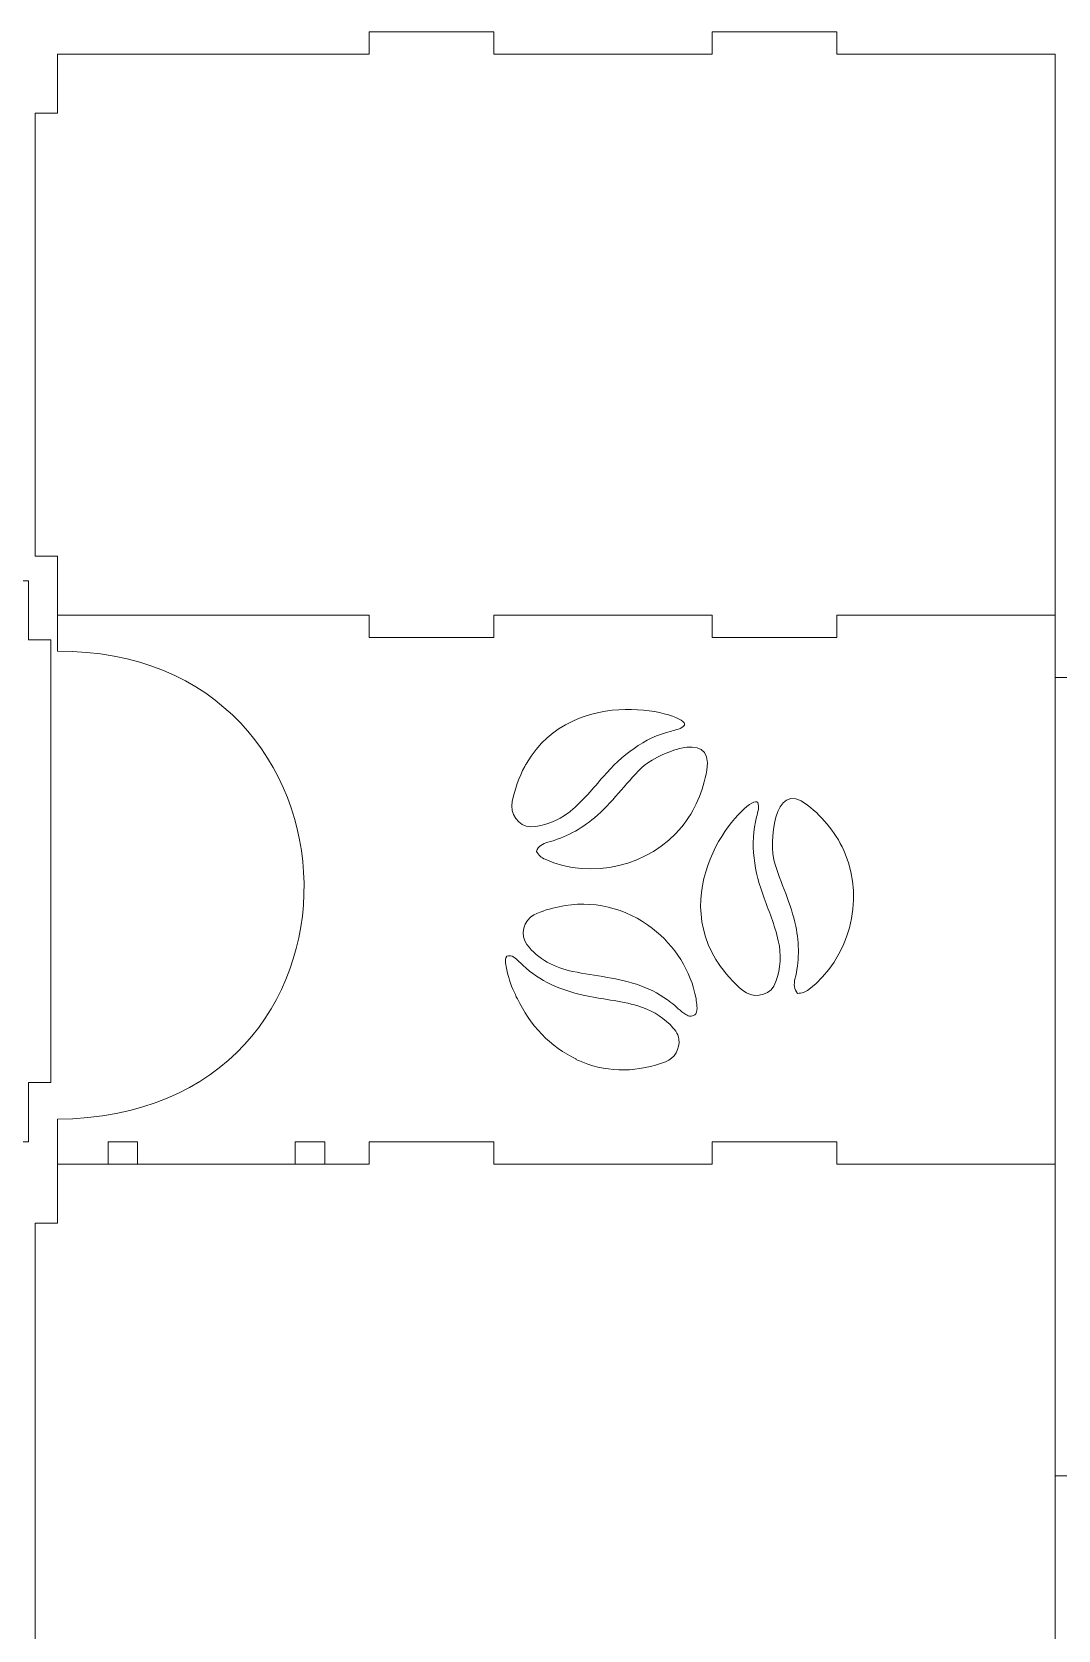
# Model space of a CAD drawing. Header units: millimetres. Extents: x -2221 to -1111, y -254 to 266.
# Drawn here: x -2021.7 to -1882.5, y -47.2 to 169.6 of the extents above; entities that cross this region are included whole.
import ezdxf

# ---------------------------------------------------------------- set-up
doc = ezdxf.new("R2010")
doc.units = ezdxf.units.MM
doc.header["$MEASUREMENT"] = 0
doc.layers.add('layer 1', color=7, linetype='Continuous')

msp = doc.modelspace()

# ---------------------------------------------------------------- linework, layer by layer
at = {"layer": 'layer 1', "lineweight": 9}
for points, knots in [([(-1975.9523, 169.5773), (-1975.9523, 169.5773), (-1975.9523, 166.5773), (-1975.9523, 166.5773), (-1975.9523, 166.5773), (-1975.9523, 166.5773), (-2018.237, 166.5773), (-2018.237, 166.5773), (-2018.237, 166.5773), (-2018.237, 166.5773), (-2018.237, 158.5432), (-2018.237, 158.5432), (-2018.237, 158.5432), (-2018.237, 158.5432), (-2021.237, 158.5432), (-2021.237, 158.5432), (-2021.237, 158.5432), (-2021.237, 158.5432), (-2021.237, 98.4989), (-2021.237, 98.4989), (-2021.237, 98.4989), (-2021.237, 98.4989), (-2018.237, 98.4989), (-2018.237, 98.4989), (-2018.237, 98.4989), (-2018.237, 98.4989), (-2018.237, 90.4649), (-2018.237, 90.4649)], [0, 0, 0, 0, 0.125, 0.125, 0.125, 0.125, 0.25, 0.25, 0.25, 0.25, 0.375, 0.375, 0.375, 0.375, 0.5, 0.5, 0.5, 0.5, 0.625, 0.625, 0.625, 0.625, 0.75, 0.75, 0.75, 0.75, 1, 1, 1, 1]), ([(-1929.4392, 169.5773), (-1929.4392, 169.5773), (-1929.4392, 166.5773), (-1929.4392, 166.5773), (-1929.4392, 166.5773), (-1929.4392, 166.5773), (-1959.0385, 166.5773), (-1959.0385, 166.5773), (-1959.0385, 166.5773), (-1959.0385, 166.5773), (-1959.0385, 169.5773), (-1959.0385, 169.5773)], [0, 0, 0, 0, 0.25, 0.25, 0.25, 0.25, 0.5, 0.5, 0.5, 0.5, 1, 1, 1, 1]), ([(-1882.926, 166.5773), (-1882.926, 166.5773), (-1912.5253, 166.5773), (-1912.5253, 166.5773), (-1912.5253, 166.5773), (-1912.5253, 166.5773), (-1912.5253, 169.5773), (-1912.5253, 169.5773)], [0, 0, 0, 0, 0.33333333, 0.33333333, 0.33333333, 0.33333333, 1, 1, 1, 1]), ([(-2157.459, 19.0449), (-2157.459, 19.0449), (-2127.8597, 19.0449), (-2127.8597, 19.0449), (-2127.8597, 19.0449), (-2127.8597, 19.0449), (-2127.8597, 16.0449), (-2127.8597, 16.0449), (-2127.8597, 16.0449), (-2127.8597, 16.0449), (-2110.9458, 16.0449), (-2110.9458, 16.0449), (-2110.9458, 16.0449), (-2110.9458, 16.0449), (-2110.9458, 19.0449), (-2110.9458, 19.0449), (-2110.9458, 19.0449), (-2110.9458, 19.0449), (-2081.3465, 19.0449), (-2081.3465, 19.0449), (-2081.3465, 19.0449), (-2081.3465, 19.0449), (-2081.3465, 16.0449), (-2081.3465, 16.0449), (-2081.3465, 16.0449), (-2081.3465, 16.0449), (-2064.4327, 16.0449), (-2064.4327, 16.0449), (-2064.4327, 16.0449), (-2064.4327, 16.0449), (-2064.4327, 19.0449), (-2064.4327, 19.0449), (-2064.4327, 19.0449), (-2064.4327, 19.0449), (-2022.148, 19.0449), (-2022.148, 19.0449), (-2022.148, 19.0449), (-2022.148, 19.0449), (-2022.148, 27.079), (-2022.148, 27.079), (-2022.148, 27.079), (-2022.148, 27.079), (-2019.148, 27.0873), (-2019.148, 27.0873), (-2019.148, 27.0873), (-2019.148, 27.0873), (-2019.148, 87.1315), (-2019.148, 87.1315), (-2019.148, 87.1315), (-2019.148, 87.1315), (-2022.148, 87.1232), (-2022.148, 87.1232), (-2022.148, 87.1232), (-2022.148, 87.1232), (-2022.148, 95.1573), (-2022.148, 95.1573), (-2022.148, 95.1573), (-2022.148, 95.1573), (-2064.4327, 95.1573), (-2064.4327, 95.1573), (-2064.4327, 95.1573), (-2064.4327, 95.1573), (-2064.4327, 98.1573), (-2064.4327, 98.1573), (-2064.4327, 98.1573), (-2064.4327, 98.1573), (-2081.3465, 98.1573), (-2081.3465, 98.1573), (-2081.3465, 98.1573), (-2081.3465, 98.1573), (-2081.3465, 95.1573), (-2081.3465, 95.1573), (-2081.3465, 95.1573), (-2081.3465, 95.1573), (-2110.9458, 95.1573), (-2110.9458, 95.1573), (-2110.9458, 95.1573), (-2110.9458, 95.1573), (-2110.9458, 98.1573), (-2110.9458, 98.1573), (-2110.9458, 98.1573), (-2110.9458, 98.1573), (-2127.8597, 98.1573), (-2127.8597, 98.1573), (-2127.8597, 98.1573), (-2127.8597, 98.1573), (-2127.8597, 95.1573), (-2127.8597, 95.1573), (-2127.8597, 95.1573), (-2127.8597, 95.1573), (-2157.459, 95.1573), (-2157.459, 95.1573)], [0, 0, 0, 0, 0.04166667, 0.04166667, 0.04166667, 0.04166667, 0.08333333, 0.08333333, 0.08333333, 0.08333333, 0.125, 0.125, 0.125, 0.125, 0.16666667, 0.16666667, 0.16666667, 0.16666667, 0.20833333, 0.20833333, 0.20833333, 0.20833333, 0.25, 0.25, 0.25, 0.25, 0.29166667, 0.29166667, 0.29166667, 0.29166667, 0.33333333, 0.33333333, 0.33333333, 0.33333333, 0.375, 0.375, 0.375, 0.375, 0.41666667, 0.41666667, 0.41666667, 0.41666667, 0.45833333, 0.45833333, 0.45833333, 0.45833333, 0.5, 0.5, 0.5, 0.5, 0.54166667, 0.54166667, 0.54166667, 0.54166667, 0.58333333, 0.58333333, 0.58333333, 0.58333333, 0.625, 0.625, 0.625, 0.625, 0.66666667, 0.66666667, 0.66666667, 0.66666667, 0.70833333, 0.70833333, 0.70833333, 0.70833333, 0.75, 0.75, 0.75, 0.75, 0.79166667, 0.79166667, 0.79166667, 0.79166667, 0.83333333, 0.83333333, 0.83333333, 0.83333333, 0.875, 0.875, 0.875, 0.875, 0.91666667, 0.91666667, 0.91666667, 0.91666667, 1, 1, 1, 1]), ([(-2018.237, 16.0438), (-2018.237, 16.0438), (-2018.237, 22.1196), (-2018.237, 22.1196), (-2018.237, 22.1196), (-1972.6879, 22.4845), (-1974.5935, 85.9309), (-2018.237, 85.5798), (-2018.237, 85.5798), (-2018.237, 85.5798), (-2018.237, 90.4649), (-2018.237, 90.4649), (-2018.237, 90.4649), (-2018.237, 90.4649), (-1975.9523, 90.4649), (-1975.9523, 90.4649), (-1975.9523, 90.4649), (-1975.9523, 90.4649), (-1975.9523, 87.4649), (-1975.9523, 87.4649), (-1975.9523, 87.4649), (-1975.9523, 87.4649), (-1959.0385, 87.4649), (-1959.0385, 87.4649), (-1959.0385, 87.4649), (-1959.0385, 87.4649), (-1959.0385, 90.4649), (-1959.0385, 90.4649), (-1959.0385, 90.4649), (-1959.0385, 90.4649), (-1929.4392, 90.4649), (-1929.4392, 90.4649), (-1929.4392, 90.4649), (-1929.4392, 90.4649), (-1929.4392, 87.4649), (-1929.4392, 87.4649), (-1929.4392, 87.4649), (-1929.4392, 87.4649), (-1912.5253, 87.4649), (-1912.5253, 87.4649), (-1912.5253, 87.4649), (-1912.5253, 87.4649), (-1912.5253, 90.4649), (-1912.5253, 90.4649), (-1912.5253, 90.4649), (-1912.5253, 90.4649), (-1882.926, 90.4649), (-1882.926, 90.4649)], [0, 0, 0, 0, 0.07692308, 0.07692308, 0.07692308, 0.07692308, 0.15384615, 0.15384615, 0.15384615, 0.15384615, 0.23076923, 0.23076923, 0.23076923, 0.23076923, 0.30769231, 0.30769231, 0.30769231, 0.30769231, 0.38461538, 0.38461538, 0.38461538, 0.38461538, 0.46153846, 0.46153846, 0.46153846, 0.46153846, 0.53846154, 0.53846154, 0.53846154, 0.53846154, 0.61538462, 0.61538462, 0.61538462, 0.61538462, 0.69230769, 0.69230769, 0.69230769, 0.69230769, 0.76923077, 0.76923077, 0.76923077, 0.76923077, 0.84615385, 0.84615385, 0.84615385, 0.84615385, 1, 1, 1, 1]), ([(-1822.038, -26.2408), (-1822.038, -26.2408), (-1822.038, -15.507), (-1822.038, -15.507), (-1822.038, -15.507), (-1822.038, -15.507), (-1819.1266, -15.4821), (-1819.1266, -15.4821), (-1819.1266, -15.4821), (-1819.1266, -15.4821), (-1819.2341, 14.1889), (-1819.2341, 14.1889), (-1819.2341, 14.1889), (-1819.2341, 14.1889), (-1822.038, 14.1723), (-1822.038, 14.1723), (-1822.038, 14.1723), (-1822.038, 14.1723), (-1822.038, 27.8835), (-1822.038, 27.8835), (-1822.038, 27.8835), (-1822.038, 27.8835), (-1822.038, 41.5948), (-1822.038, 41.5948), (-1822.038, 41.5948), (-1822.038, 41.5948), (-1819.2341, 41.6114), (-1819.2341, 41.6114), (-1819.2341, 41.6114), (-1819.2341, 41.6114), (-1819.2341, 71.2906), (-1819.2341, 71.2906), (-1819.2341, 71.2906), (-1819.2341, 71.2906), (-1822.038, 71.274), (-1822.038, 71.274), (-1822.038, 71.274), (-1822.038, 71.274), (-1822.038, 82.0079), (-1822.038, 82.0079), (-1822.038, 82.0079), (-1822.038, 82.0079), (-1882.926, 82.0079), (-1882.926, 82.0079)], [0, 0, 0, 0, 0.08333333, 0.08333333, 0.08333333, 0.08333333, 0.16666667, 0.16666667, 0.16666667, 0.16666667, 0.25, 0.25, 0.25, 0.25, 0.33333333, 0.33333333, 0.33333333, 0.33333333, 0.41666667, 0.41666667, 0.41666667, 0.41666667, 0.5, 0.5, 0.5, 0.5, 0.58333333, 0.58333333, 0.58333333, 0.58333333, 0.66666667, 0.66666667, 0.66666667, 0.66666667, 0.75, 0.75, 0.75, 0.75, 0.83333333, 0.83333333, 0.83333333, 0.83333333, 1, 1, 1, 1]), ([(-1882.926, 16.0438), (-1882.926, 16.0438), (-1912.5253, 16.0438), (-1912.5253, 16.0438), (-1912.5253, 16.0438), (-1912.5253, 16.0438), (-1912.5253, 19.0438), (-1912.5253, 19.0438), (-1912.5253, 19.0438), (-1912.5253, 19.0438), (-1929.4392, 19.0438), (-1929.4392, 19.0438), (-1929.4392, 19.0438), (-1929.4392, 19.0438), (-1929.4392, 16.0438), (-1929.4392, 16.0438), (-1929.4392, 16.0438), (-1929.4392, 16.0438), (-1959.0385, 16.0438), (-1959.0385, 16.0438), (-1959.0385, 16.0438), (-1959.0385, 16.0438), (-1959.0385, 19.0438), (-1959.0385, 19.0438), (-1959.0385, 19.0438), (-1959.0385, 19.0438), (-1975.9523, 19.0438), (-1975.9523, 19.0438), (-1975.9523, 19.0438), (-1975.9523, 19.0438), (-1975.9523, 16.0438), (-1975.9523, 16.0438), (-1975.9523, 16.0438), (-1975.9523, 16.0438), (-2018.237, 16.0438), (-2018.237, 16.0438), (-2018.237, 16.0438), (-2018.237, 16.0438), (-2018.237, 8.0097), (-2018.237, 8.0097), (-2018.237, 8.0097), (-2018.237, 8.0097), (-2021.237, 8.0014), (-2021.237, 8.0014), (-2021.237, 8.0014), (-2021.237, 8.0014), (-2021.237, -52.0428), (-2021.237, -52.0428), (-2021.237, -52.0428), (-2021.237, -52.0428), (-2018.237, -52.0345), (-2018.237, -52.0345), (-2018.237, -52.0345), (-2018.237, -52.0345), (-2018.237, -60.0686), (-2018.237, -60.0686), (-2018.237, -60.0686), (-2018.237, -60.0686), (-1975.9523, -60.0686), (-1975.9523, -60.0686), (-1975.9523, -60.0686), (-1975.9523, -60.0686), (-1975.9523, -63.0686), (-1975.9523, -63.0686), (-1975.9523, -63.0686), (-1975.9523, -63.0686), (-1959.0385, -63.0686), (-1959.0385, -63.0686), (-1959.0385, -63.0686), (-1959.0385, -63.0686), (-1959.0385, -60.0686), (-1959.0385, -60.0686), (-1959.0385, -60.0686), (-1959.0385, -60.0686), (-1929.4392, -60.0686), (-1929.4392, -60.0686), (-1929.4392, -60.0686), (-1929.4392, -60.0686), (-1929.4392, -63.0686), (-1929.4392, -63.0686), (-1929.4392, -63.0686), (-1929.4392, -63.0686), (-1912.5253, -63.0686), (-1912.5253, -63.0686), (-1912.5253, -63.0686), (-1912.5253, -63.0686), (-1912.5253, -60.0686), (-1912.5253, -60.0686), (-1912.5253, -60.0686), (-1912.5253, -60.0686), (-1882.926, -60.0686), (-1882.926, -60.0686)], [0, 0, 0, 0, 0.04166667, 0.04166667, 0.04166667, 0.04166667, 0.08333333, 0.08333333, 0.08333333, 0.08333333, 0.125, 0.125, 0.125, 0.125, 0.16666667, 0.16666667, 0.16666667, 0.16666667, 0.20833333, 0.20833333, 0.20833333, 0.20833333, 0.25, 0.25, 0.25, 0.25, 0.29166667, 0.29166667, 0.29166667, 0.29166667, 0.33333333, 0.33333333, 0.33333333, 0.33333333, 0.375, 0.375, 0.375, 0.375, 0.41666667, 0.41666667, 0.41666667, 0.41666667, 0.45833333, 0.45833333, 0.45833333, 0.45833333, 0.5, 0.5, 0.5, 0.5, 0.54166667, 0.54166667, 0.54166667, 0.54166667, 0.58333333, 0.58333333, 0.58333333, 0.58333333, 0.625, 0.625, 0.625, 0.625, 0.66666667, 0.66666667, 0.66666667, 0.66666667, 0.70833333, 0.70833333, 0.70833333, 0.70833333, 0.75, 0.75, 0.75, 0.75, 0.79166667, 0.79166667, 0.79166667, 0.79166667, 0.83333333, 0.83333333, 0.83333333, 0.83333333, 0.875, 0.875, 0.875, 0.875, 0.91666667, 0.91666667, 0.91666667, 0.91666667, 1, 1, 1, 1]), ([(-2007.3572, 16.0438), (-2007.3572, 16.0438), (-2007.3572, 19.0438), (-2007.3572, 19.0438), (-2007.3572, 19.0438), (-2007.3572, 19.0438), (-2011.3572, 19.0438), (-2011.3572, 19.0438), (-2011.3572, 19.0438), (-2011.3572, 19.0438), (-2011.3572, 16.0438), (-2011.3572, 16.0438)], [0, 0, 0, 0, 0.25, 0.25, 0.25, 0.25, 0.5, 0.5, 0.5, 0.5, 1, 1, 1, 1]), ([(-1981.9864, 16.0438), (-1981.9864, 16.0438), (-1981.9864, 19.0438), (-1981.9864, 19.0438), (-1981.9864, 19.0438), (-1981.9864, 19.0438), (-1985.9864, 19.0438), (-1985.9864, 19.0438), (-1985.9864, 19.0438), (-1985.9864, 19.0438), (-1985.9864, 16.0438), (-1985.9864, 16.0438)], [0, 0, 0, 0, 0.25, 0.25, 0.25, 0.25, 0.5, 0.5, 0.5, 0.5, 1, 1, 1, 1]), ([(-1882.926, -26.2408), (-1882.926, -26.2408), (-1819.0851, -26.2408), (-1819.0851, -26.2408), (-1819.0851, -26.2408), (-1819.0851, -26.2408), (-1819.0851, -36.9747), (-1819.0851, -36.9747), (-1819.0851, -36.9747), (-1819.0851, -36.9747), (-1822.038, -36.9747), (-1822.038, -36.9747), (-1822.038, -36.9747), (-1822.038, -36.9747), (-1822.038, -66.654), (-1822.038, -66.654), (-1822.038, -66.654), (-1822.038, -66.654), (-1819.0851, -66.654), (-1819.0851, -66.654), (-1819.0851, -66.654), (-1819.0851, -66.654), (-1819.0851, -94.0764), (-1819.0851, -94.0764), (-1819.0851, -94.0764), (-1819.0851, -94.0764), (-1822.038, -94.0764), (-1822.038, -94.0764), (-1822.038, -94.0764), (-1822.038, -94.0764), (-1822.038, -123.7557), (-1822.038, -123.7557), (-1822.038, -123.7557), (-1822.038, -123.7557), (-1819.0851, -123.7557), (-1819.0851, -123.7557), (-1819.0851, -123.7557), (-1819.0851, -123.7557), (-1819.0851, -134.4896), (-1819.0851, -134.4896), (-1819.0851, -134.4896), (-1819.0851, -134.4896), (-1882.926, -134.4896), (-1882.926, -134.4896)], [0, 0, 0, 0, 0.08333333, 0.08333333, 0.08333333, 0.08333333, 0.16666667, 0.16666667, 0.16666667, 0.16666667, 0.25, 0.25, 0.25, 0.25, 0.33333333, 0.33333333, 0.33333333, 0.33333333, 0.41666667, 0.41666667, 0.41666667, 0.41666667, 0.5, 0.5, 0.5, 0.5, 0.58333333, 0.58333333, 0.58333333, 0.58333333, 0.66666667, 0.66666667, 0.66666667, 0.66666667, 0.75, 0.75, 0.75, 0.75, 0.83333333, 0.83333333, 0.83333333, 0.83333333, 1, 1, 1, 1])]:
    msp.add_open_spline(points, degree=3, knots=knots, dxfattribs=at)
for points in [[(-1959.0385, 169.5773), (-1959.0385, 169.5773), (-1975.9523, 169.5773), (-1975.9523, 169.5773)], [(-1912.5253, 169.5773), (-1912.5253, 169.5773), (-1929.4392, 169.5773), (-1929.4392, 169.5773)], [(-1882.926, 166.5773), (-1882.926, 166.5773), (-1882.926, -134.4896), (-1882.926, -134.4896)]]:
    msp.add_open_spline(points, degree=3, dxfattribs=at)
at = {"layer": 'layer 1', "color": 250, "lineweight": 9}
for points, knots in [([(-1954.616, 70.384), (-1954.7008, 70.2471), (-1954.7779, 70.1065), (-1954.853, 69.9639), (-1954.853, 69.9639), (-1955.6362, 68.4554), (-1956.22, 66.8499), (-1956.5622, 65.2045), (-1956.5622, 65.2045), (-1956.9167, 63.6225), (-1955.7221, 61.8228), (-1954.0476, 61.7669), (-1954.0476, 61.7669), (-1952.1573, 61.8112), (-1950.3749, 62.634), (-1948.8565, 63.7169), (-1948.8565, 63.7169), (-1948.7834, 63.7824), (-1948.712, 63.8499), (-1948.6427, 63.9154), (-1948.6427, 63.9154), (-1946.9682, 65.3027), (-1945.602, 67.0061), (-1944.1492, 68.6131), (-1944.1492, 68.6131), (-1941.7521, 71.463), (-1938.6325, 73.862), (-1934.9656, 74.7676), (-1934.9656, 74.7676), (-1934.3433, 74.9449), (-1933.5918, 75.0239), (-1933.1717, 75.5769), (-1933.1717, 75.5769), (-1932.567, 77.071), (-1948.125, 81.4534), (-1954.616, 70.384)], [0, 0, 0, 0, 0.1, 0.1, 0.1, 0.1, 0.2, 0.2, 0.2, 0.2, 0.3, 0.3, 0.3, 0.3, 0.4, 0.4, 0.4, 0.4, 0.5, 0.5, 0.5, 0.5, 0.6, 0.6, 0.6, 0.6, 0.7, 0.7, 0.7, 0.7, 0.8, 0.8, 0.8, 0.8, 1, 1, 1, 1]), ([(-1939.0296, 69.7693), (-1941.2359, 67.5977), (-1943.0028, 65.0021), (-1945.3883, 63.0078), (-1945.3883, 63.0078), (-1947.2227, 61.447), (-1949.402, 60.289), (-1951.7354, 59.6859), (-1951.7354, 59.6859), (-1952.3963, 59.5163), (-1953.0457, 59.1367), (-1953.2577, 58.4468), (-1953.2577, 58.4468), (-1952.9898, 57.9728), (-1952.5967, 57.5701), (-1952.0823, 57.3716), (-1952.0823, 57.3716), (-1945.843, 54.5487), (-1937.858, 56.4545), (-1933.5533, 61.7785), (-1933.5533, 61.7785), (-1931.7748, 63.9713), (-1930.636, 66.6631), (-1930.1659, 69.4378), (-1930.1659, 69.4378), (-1929.1779, 75.4917), (-1937.5085, 71.2715), (-1939.0296, 69.7693)], [0, 0, 0, 0, 0.125, 0.125, 0.125, 0.125, 0.25, 0.25, 0.25, 0.25, 0.375, 0.375, 0.375, 0.375, 0.5, 0.5, 0.5, 0.5, 0.625, 0.625, 0.625, 0.625, 0.75, 0.75, 0.75, 0.75, 1, 1, 1, 1]), ([(-1921.0072, 57.0961), (-1920.15, 54.1214), (-1918.7106, 51.3309), (-1918.0946, 48.2832), (-1918.0946, 48.2832), (-1917.597, 45.9266), (-1917.6178, 43.4588), (-1918.2, 41.1201), (-1918.2, 41.1201), (-1918.366, 40.4582), (-1918.3418, 39.7064), (-1917.8364, 39.1912), (-1917.8364, 39.1912), (-1917.2921, 39.2007), (-1916.7507, 39.3543), (-1916.331, 39.712), (-1916.331, 39.712), (-1910.8752, 43.8511), (-1908.7441, 51.7789), (-1911.3723, 58.1009), (-1911.3723, 58.1009), (-1912.4521, 60.7096), (-1914.2756, 62.9939), (-1916.4906, 64.7299), (-1916.4906, 64.7299), (-1921.3414, 68.4842), (-1921.6028, 59.1493), (-1921.0072, 57.0961)], [0, 0, 0, 0, 0.125, 0.125, 0.125, 0.125, 0.25, 0.25, 0.25, 0.25, 0.375, 0.375, 0.375, 0.375, 0.5, 0.5, 0.5, 0.5, 0.625, 0.625, 0.625, 0.625, 0.75, 0.75, 0.75, 0.75, 1, 1, 1, 1]), ([(-1928.9148, 43.7649), (-1928.8349, 43.6251), (-1928.748, 43.4903), (-1928.6585, 43.3563), (-1928.6585, 43.3563), (-1927.7058, 41.9487), (-1926.5727, 40.6703), (-1925.2893, 39.5851), (-1925.2893, 39.5851), (-1924.0677, 38.5193), (-1921.9161, 38.7116), (-1921.0688, 40.1569), (-1921.0688, 40.1569), (-1920.2067, 41.8397), (-1920.0803, 43.7987), (-1920.3085, 45.6498), (-1920.3085, 45.6498), (-1920.3312, 45.7453), (-1920.3564, 45.8402), (-1920.381, 45.9324), (-1920.381, 45.9324), (-1920.8024, 48.0657), (-1921.6485, 50.0786), (-1922.3686, 52.1218), (-1922.3686, 52.1218), (-1923.7312, 55.5875), (-1924.353, 59.4735), (-1923.4011, 63.1286), (-1923.4011, 63.1286), (-1923.2603, 63.7602), (-1922.9716, 64.4585), (-1923.2574, 65.0914), (-1923.2574, 65.0914), (-1924.2826, 66.3352), (-1935.5513, 54.7477), (-1928.9148, 43.7649)], [0, 0, 0, 0, 0.1, 0.1, 0.1, 0.1, 0.2, 0.2, 0.2, 0.2, 0.3, 0.3, 0.3, 0.3, 0.4, 0.4, 0.4, 0.4, 0.5, 0.5, 0.5, 0.5, 0.6, 0.6, 0.6, 0.6, 0.7, 0.7, 0.7, 0.7, 0.8, 0.8, 0.8, 0.8, 1, 1, 1, 1]), ([(-1931.6205, 38.4839), (-1931.6205, 38.4839), (-1931.6205, 38.4839), (-1931.6205, 38.4839), (-1931.6205, 38.4839), (-1932.3161, 42.2279), (-1934.507, 45.6635), (-1937.5148, 47.9796), (-1937.5148, 47.9796), (-1941.0199, 50.7813), (-1945.7985, 51.922), (-1950.1841, 50.9451), (-1950.1841, 50.9451), (-1951.3499, 50.6811), (-1952.533, 50.3882), (-1953.5986, 49.8352), (-1953.5986, 49.8352), (-1955.0033, 49.1223), (-1955.5679, 47.072), (-1954.5485, 45.8138), (-1954.5485, 45.8138), (-1953.0956, 43.7867), (-1950.714, 42.6807), (-1948.3362, 42.1623), (-1948.3362, 42.1623), (-1945.2648, 41.513), (-1942.0777, 41.3299), (-1939.1161, 40.2181), (-1939.1161, 40.2181), (-1937.6594, 39.6535), (-1936.2373, 38.9483), (-1935.0196, 37.9579), (-1935.0196, 37.9579), (-1934.3297, 37.428), (-1933.7382, 36.7767), (-1933.004, 36.3046), (-1933.004, 36.3046), (-1932.6052, 36.0367), (-1931.9751, 36.0117), (-1931.6475, 36.4029), (-1931.6475, 36.4029), (-1931.3469, 37.0657), (-1931.5338, 37.7979), (-1931.6205, 38.4839)], [0, 0, 0, 0, 0.08333333, 0.08333333, 0.08333333, 0.08333333, 0.16666667, 0.16666667, 0.16666667, 0.16666667, 0.25, 0.25, 0.25, 0.25, 0.33333333, 0.33333333, 0.33333333, 0.33333333, 0.41666667, 0.41666667, 0.41666667, 0.41666667, 0.5, 0.5, 0.5, 0.5, 0.58333333, 0.58333333, 0.58333333, 0.58333333, 0.66666667, 0.66666667, 0.66666667, 0.66666667, 0.75, 0.75, 0.75, 0.75, 0.83333333, 0.83333333, 0.83333333, 0.83333333, 1, 1, 1, 1]), ([(-1935.1478, 34.9448), (-1935.1478, 34.9448), (-1935.1478, 34.9448), (-1935.1478, 34.9448), (-1935.1478, 34.9448), (-1936.3366, 36.1702), (-1937.8762, 37.0084), (-1939.5064, 37.4844), (-1939.5064, 37.4844), (-1941.9362, 38.1993), (-1944.4758, 38.3958), (-1946.9384, 38.9604), (-1946.9384, 38.9604), (-1949.9173, 39.5924), (-1952.8385, 40.8545), (-1955.0621, 42.9741), (-1955.0621, 42.9741), (-1955.5515, 43.4038), (-1955.9774, 43.9221), (-1956.5574, 44.2343), (-1956.5574, 44.2343), (-1956.8445, 44.2786), (-1957.3089, 44.4096), (-1957.4052, 44.0069), (-1957.4052, 44.0069), (-1957.5497, 43.3961), (-1957.384, 42.766), (-1957.2376, 42.1706), (-1957.2376, 42.1706), (-1956.9486, 41.0935), (-1956.6634, 39.9951), (-1956.1027, 39.0221), (-1956.1027, 39.0221), (-1956.0545, 38.814), (-1955.9697, 38.6309), (-1955.8464, 38.4671), (-1955.8464, 38.4671), (-1954.1989, 34.9467), (-1951.3721, 31.881), (-1947.8132, 30.2509), (-1947.8132, 30.2509), (-1947.8132, 30.2509), (-1947.9114, 30.2393), (-1947.9114, 30.2393), (-1947.9114, 30.2393), (-1947.6012, 30.1063), (-1947.2871, 29.9811), (-1946.9711, 29.8578), (-1946.9711, 29.8578), (-1943.4179, 28.3721), (-1939.3233, 28.5437), (-1935.7586, 29.9021), (-1935.7586, 29.9021), (-1934.5292, 30.3414), (-1933.7604, 31.6922), (-1933.9396, 32.9736), (-1933.9396, 32.9736), (-1934.0128, 33.7828), (-1934.6159, 34.3879), (-1935.1478, 34.9448)], [0, 0, 0, 0, 0.0625, 0.0625, 0.0625, 0.0625, 0.125, 0.125, 0.125, 0.125, 0.1875, 0.1875, 0.1875, 0.1875, 0.25, 0.25, 0.25, 0.25, 0.3125, 0.3125, 0.3125, 0.3125, 0.375, 0.375, 0.375, 0.375, 0.4375, 0.4375, 0.4375, 0.4375, 0.5, 0.5, 0.5, 0.5, 0.5625, 0.5625, 0.5625, 0.5625, 0.625, 0.625, 0.625, 0.625, 0.6875, 0.6875, 0.6875, 0.6875, 0.75, 0.75, 0.75, 0.75, 0.8125, 0.8125, 0.8125, 0.8125, 0.875, 0.875, 0.875, 0.875, 1, 1, 1, 1])]:
    msp.add_open_spline(points, degree=3, knots=knots, dxfattribs=at)

doc.saveas('drawing.dxf')
